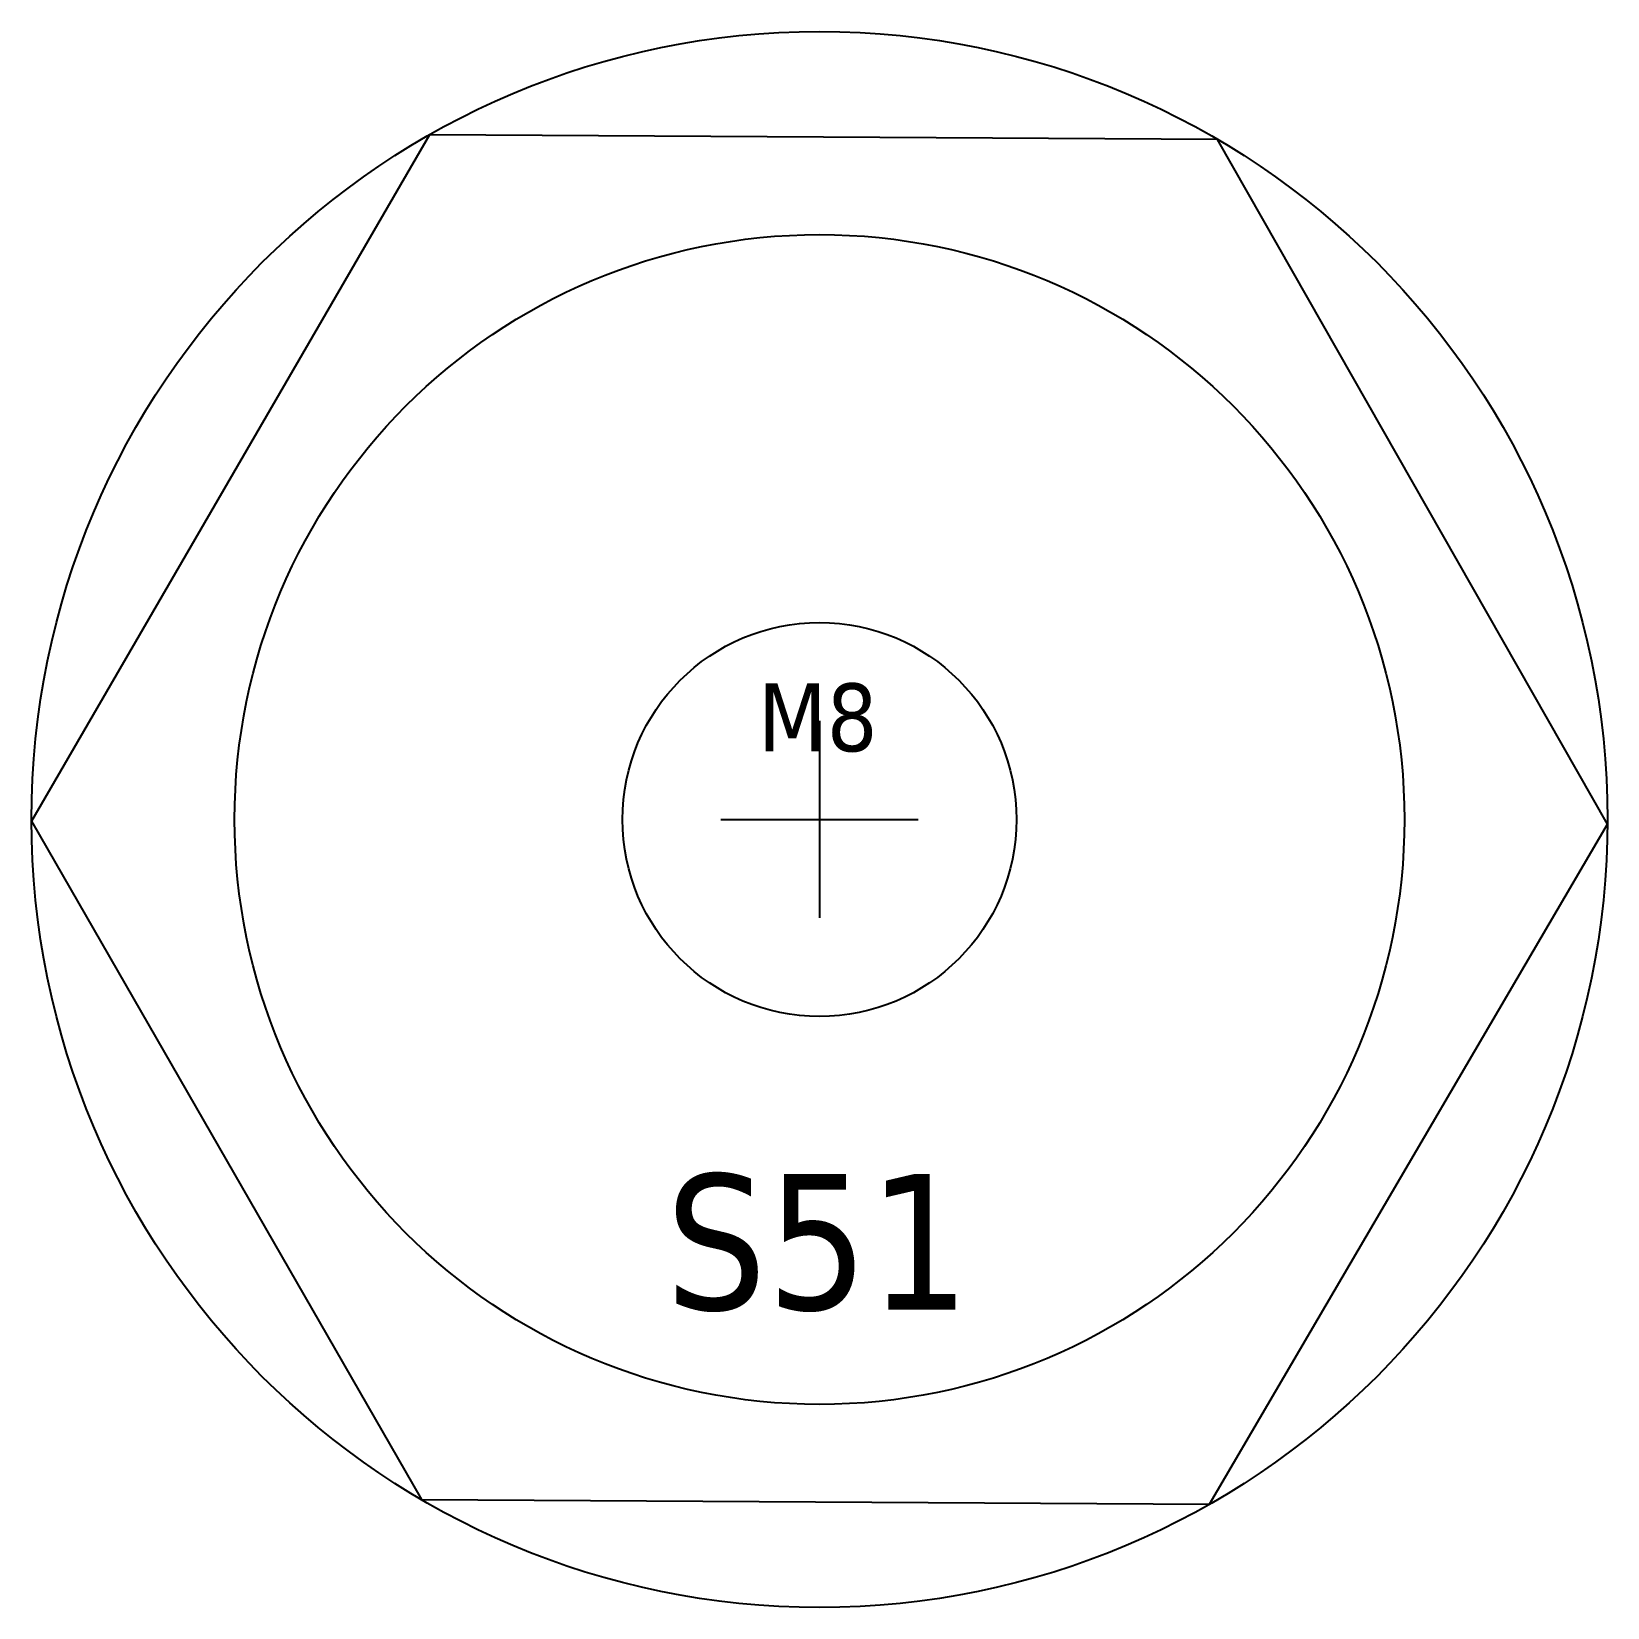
# Model space of a CAD drawing. Header units: millimetres. Extents: x 58.5 to 93.5, y 7 to 42.
import ezdxf

# ---------------------------------------------------------------- set-up
doc = ezdxf.new("R2010")
doc.units = ezdxf.units.MM

# ---------------------------------------------------------------- blocks, each defined once
blk = doc.blocks.new('*U420')
at = {"color": 252}
for p, q in [((0, 11.709), (0, 7.344)), ((-2.183, 9.526), (2.183, 9.526))]:
    blk.add_line(p, q, dxfattribs=at)
at = {"color": 1}
blk.add_lwpolyline([(-8.641, 24.698), (-17.46, 9.492), (-8.819, -5.543), (8.641, -5.646), (17.46, 9.424), (8.819, 24.596)], close=True, dxfattribs=at)
for radius in [17.46, 12.96, 4.365]:
    blk.add_circle((0, 9.526), radius, dxfattribs=at)
at = {"color": 1, "width": 30.09782, "attachment_point": 5}
for s, insert, char_height in [('{\\fTahoma|b0|i0|c0|p34;M8}', (-0.04, 11.775), 1.5), ('{\\fTahoma|b0|i0|c0|p34;S51}', (-0.04, 0.139), 3)]:
    blk.add_mtext(s, dxfattribs=dict(at, insert=insert, char_height=char_height))

msp = doc.modelspace()

# ---------------------------------------------------------------- block references
msp.add_blockref('*U420', (76, 14.974))

doc.saveas('drawing.dxf')
